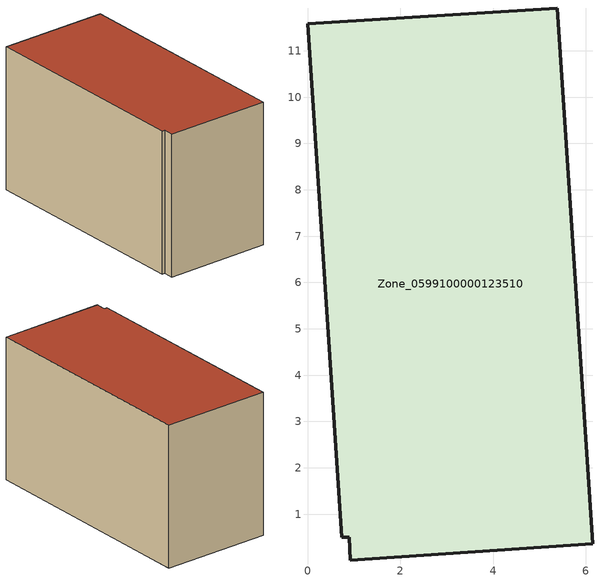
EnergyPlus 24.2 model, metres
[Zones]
Zone_0599100000123510
 floor ground (C_G): 0.89,0.5 0.74,0.5 0,11.58 5.38,11.92 6.15,0.36 0.92,0.01 z0
 wall outside (C_F): 6.15,0.36 5.38,11.92 0,11.58 0.74,0.5 0.89,0.5 0.92,0.01 6.15,0.36 z0:7.09
 roof outside (C_R): 0.92,0.01 6.15,0.36 5.38,11.92 0,11.58 0.74,0.5 0.89,0.5 z7.09
[BUILDING]
Pand.0599100000123510: North Axis=0; Terrain=City; Loads Convergence Tolerance Value=0.04; Temperature Convergence Tolerance Value=0.4; Solar Distribution=FullExterior; Maximum Number of Warmup Days=25; Minimum Number of Warmup Days=1
[Site:Location]
Rotterdam.The.Hague.AP_ZH_NLD Design_Conditions: Latitude=51.96; Longitude=4.45; Time Zone=1; Elevation=-4.5
[SITE:GROUNDTEMPERATURE:BUILDINGSURFACE]
18, 18, 18, 18, 18, 18, 18, 18, 18, 18, 18, 18
[MATERIAL] Thermal Absorptance=0.9; Solar Absorptance=0.7; Visible Absorptance=0.7
Name | Roughness | Thickness | Conductivity | Density | Specific Heat
G.TI.1975-1991 | MediumSmooth | 0.15 | 0.288461 | 540 | 1210
F.TI.1975-1991 | Rough | 0.3 | 0.230769 | 1920 | 840
R.TI.1975-1991 | MediumRough | 0.2 | 0.153846 | 1500 | 1000
[CONSTRUCTION]
C_G: G.TI.1975-1991
C_F: F.TI.1975-1991
C_R: R.TI.1975-1991
[ZONE]
Zone_0599100000123510: Type=1; Multiplier=1; Ceiling Height=Autocalculate; Volume=Autocalculate; Floor Area=autocalculate; Part of Total Floor Area=Yes
[ZONEINFILTRATION:DESIGNFLOWRATE]
Infil_Zone_0599100000123510: Zone or ZoneList or Space or SpaceList=Zone_0599100000123510; Schedule=AlwaysOn; Design Flow Rate Calculation Method=Flow/Area; Flow Rate per Floor Area=0.003; Constant Term Coefficient=1; Temperature Term Coefficient=0; Velocity Term Coefficient=0; Velocity Squared Term Coefficient=0
[HVACTEMPLATE:ZONE:IDEALLOADSAIRSYSTEM]
Zone_0599100000123510: Maximum Heating Supply Air Temperature=50; Minimum Cooling Supply Air Temperature=13; Maximum Heating Supply Air Humidity Ratio=0.0156; Minimum Cooling Supply Air Humidity Ratio=0.0077; Heating Limit=NoLimit; Cooling Limit=NoLimit; Dehumidification Control Type=ConstantSensibleHeatRatio; Cooling Sensible Heat Ratio=0.7; Dehumidification Setpoint=60; Humidification Control Type=None; Humidification Setpoint=30; Outdoor Air Method=None; Outdoor Air Flow Rate per Person=0.00944; Outdoor Air Flow Rate per Zone Floor Area=0; Outdoor Air Flow Rate per Zone=0; Demand Controlled Ventilation Type=None; Outdoor Air Economizer Type=NoEconomizer; Heat Recovery Type=None; Sensible Heat Recovery Effectiveness=0.7; Latent Heat Recovery Effectiveness=0.65
[ZONECONTROL:THERMOSTAT]
ThermostatControl_Zone_0599100000123510: Zone or ZoneList=Zone_0599100000123510; Control Type Schedule=DualSetpointControlType; Control 1=Thermostat_Zone_0599100000123510; Temperature Difference Between Cutout And Setpoint=0
[THERMOSTATSETPOINT:DUALSETPOINT]
Thermostat_Zone_0599100000123510: Heating Setpoint Temperature Schedule=HeatingSetpoint_Zone_0599100000123510; Cooling Setpoint Temperature Schedule=CoolingSetpoint_Zone_0599100000123510
[SCHEDULE:COMPACT]
HeatingSetpoint_Zone_0599100000123510: Through: 12/31, For: AllDays, Until: 24:00, 21
CoolingSetpoint_Zone_0599100000123510: Through: 12/31, For: AllDays, Until: 24:00, 24
DualSetpointControlType: Through: 12/31, For: AllDays, Until: 24:00, 4
AlwaysOn: Through: 12/31, For: AllDays, Until: 24:00, 1
